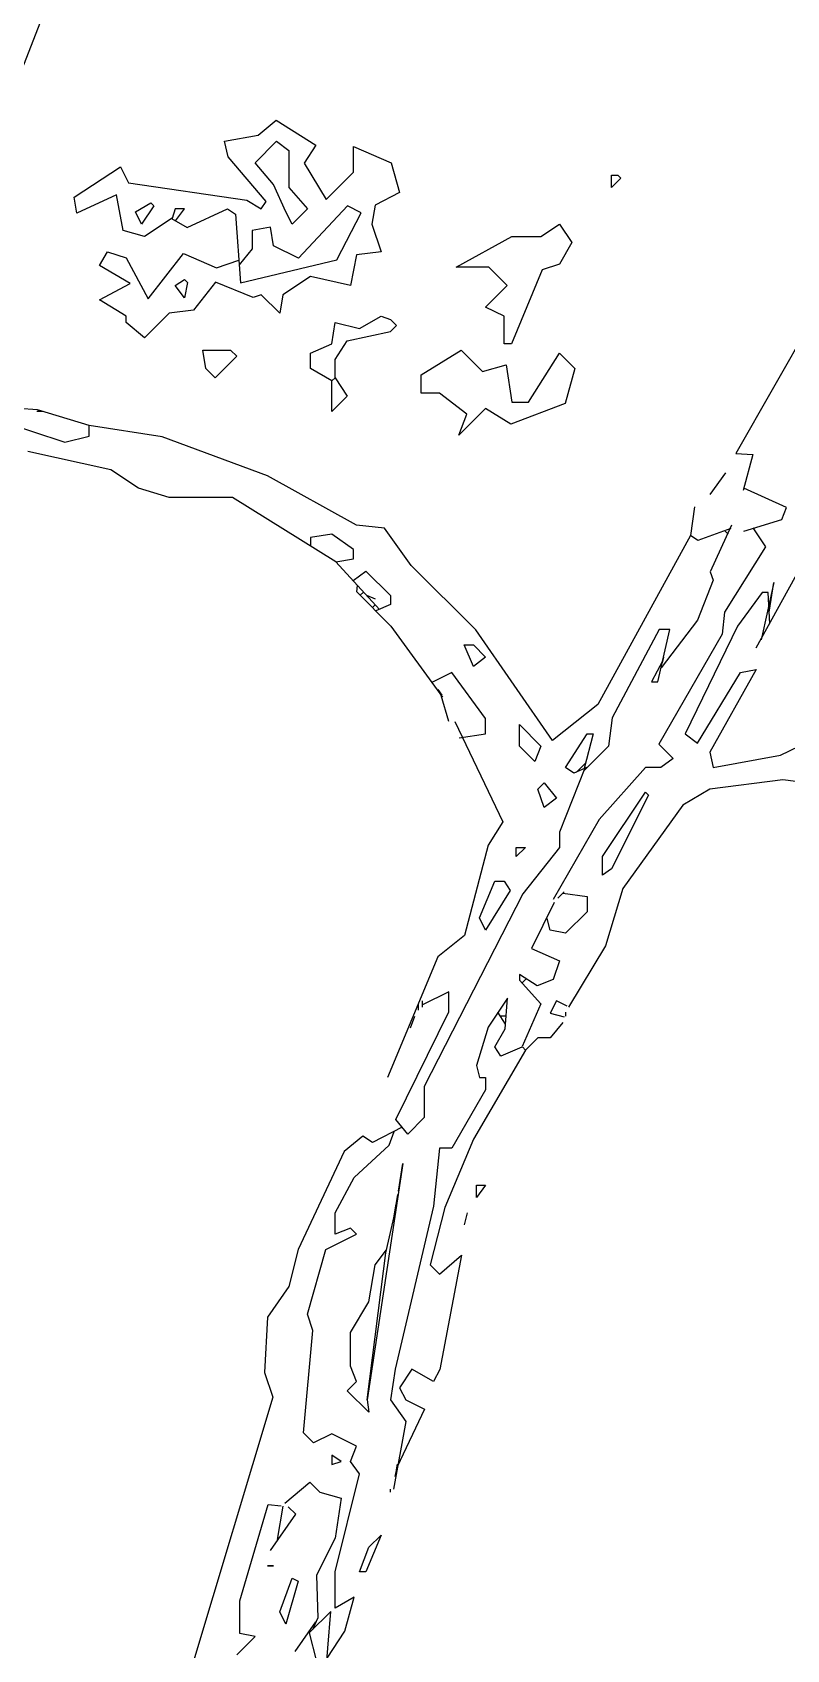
# Model space of a CAD drawing. Header units: millimetres. Extents: x 1211.91 to 1219.54, y 1029.16 to 1038.08.
# Drawn here: x 1215.802 to 1216.45, y 1032.256 to 1033.647 of the extents above; entities that cross this region are included whole.
import ezdxf

# ---------------------------------------------------------------- set-up
doc = ezdxf.new("R2010")
doc.units = ezdxf.units.MM
doc.header["$MEASUREMENT"] = 0
for name, color, linetype in [('Hojas01', 94, 'CONTINUOUS'), ('Hojas02', 62, 'CONTINUOUS'), ('Tronco', 34, 'CONTINUOUS')]:
    doc.layers.add(name, color=color, linetype=linetype)

msp = doc.modelspace()

# ---------------------------------------------------------------- linework, layer by layer
at = {"layer": 'Hojas01', "linetype": 'Continuous'}
for p, q in [((1215.967, 1033.5534), (1215.9961, 1033.5587)), ((1215.9961, 1033.5587), (1216.0114, 1033.5715)), ((1216.0114, 1033.5715), (1216.0457, 1033.55)), ((1215.9703, 1033.5401), (1215.967, 1033.5534)), ((1216.0457, 1033.55), (1216.0354, 1033.5345)), ((1216.0779, 1033.527), (1216.0779, 1033.5489)), ((1216.0779, 1033.5489), (1216.1103, 1033.535)), ((1215.8378, 1033.5053), (1215.8777, 1033.5315)), ((1215.8777, 1033.5315), (1215.8845, 1033.5177)), ((1216.0028, 1033.5015), (1215.9703, 1033.5401)), ((1216.0354, 1033.5345), (1216.0544, 1033.5035)), ((1216.1103, 1033.535), (1216.1174, 1033.5093)), ((1215.8845, 1033.5177), (1215.9864, 1033.5027)), ((1216.0544, 1033.5035), (1216.0779, 1033.527)), ((1215.8401, 1033.4916), (1215.8378, 1033.5053)), ((1215.8744, 1033.5073), (1215.8401, 1033.4916)), ((1215.8799, 1033.4768), (1215.8744, 1033.5073)), ((1215.9864, 1033.5027), (1215.9987, 1033.4953)), ((1216.1174, 1033.5093), (1216.0965, 1033.4985)), ((1215.9248, 1033.4953), (1215.922, 1033.4869)), ((1215.9327, 1033.4953), (1215.9248, 1033.4953)), ((1215.9251, 1033.485), (1215.9327, 1033.4953)), ((1215.9351, 1033.4793), (1215.9697, 1033.4953)), ((1215.9697, 1033.4953), (1215.9765, 1033.4907)), ((1215.9765, 1033.4907), (1215.9809, 1033.4318)), ((1215.9987, 1033.4953), (1216.0028, 1033.5015)), ((1216.0729, 1033.4978), (1216.0308, 1033.4529)), ((1216.0635, 1033.4516), (1216.0845, 1033.492)), ((1216.0845, 1033.492), (1216.0729, 1033.4978)), ((1216.0965, 1033.4985), (1216.0938, 1033.4821)), ((1215.8984, 1033.4715), (1215.8799, 1033.4768)), ((1215.9222, 1033.4874), (1215.8984, 1033.4715)), ((1215.9216, 1033.487), (1215.9351, 1033.4793)), ((1216.0066, 1033.4795), (1215.9908, 1033.4768)), ((1215.9908, 1033.4768), (1215.9908, 1033.461)), ((1216.0093, 1033.4636), (1216.0066, 1033.4795)), ((1216.0938, 1033.4821), (1216.1017, 1033.4583)), ((1216.239, 1033.4715), (1216.2548, 1033.4821)), ((1216.2548, 1033.4821), (1216.2654, 1033.4663)), ((1215.9908, 1033.461), (1215.9798, 1033.4473)), ((1216.0308, 1033.4529), (1216.0093, 1033.4636)), ((1216.1661, 1033.4451), (1216.214, 1033.4715)), ((1216.214, 1033.4715), (1216.239, 1033.4715)), ((1216.2654, 1033.4663), (1216.2548, 1033.4478)), ((1215.8597, 1033.4466), (1215.8667, 1033.4583)), ((1215.8667, 1033.4583), (1215.8826, 1033.4531)), ((1215.8826, 1033.4531), (1215.9014, 1033.418)), ((1215.9014, 1033.418), (1215.9319, 1033.4569)), ((1215.9319, 1033.4569), (1215.9602, 1033.4446)), ((1215.9602, 1033.4446), (1215.9795, 1033.4511)), ((1215.9809, 1033.4318), (1216.0635, 1033.4516)), ((1216.0806, 1033.4557), (1216.0753, 1033.4293)), ((1216.1017, 1033.4583), (1216.0806, 1033.4557)), ((1216.2548, 1033.4478), (1216.2399, 1033.4428)), ((1215.886, 1033.431), (1215.8597, 1033.4466)), ((1216.041, 1033.4372), (1216.0172, 1033.4214)), ((1216.0753, 1033.4293), (1216.041, 1033.4372)), ((1216.1941, 1033.4451), (1216.1661, 1033.4451)), ((1216.2099, 1033.4293), (1216.1941, 1033.4451)), ((1216.2399, 1033.4428), (1216.2136, 1033.3791)), ((1215.8596, 1033.4172), (1215.886, 1033.431)), ((1215.9593, 1033.4322), (1215.9406, 1033.4082)), ((1215.9916, 1033.419), (1215.9593, 1033.4322)), ((1215.9987, 1033.4214), (1215.9916, 1033.419)), ((1216.0146, 1033.4055), (1215.9987, 1033.4214)), ((1216.0172, 1033.4214), (1216.0146, 1033.4055)), ((1216.1914, 1033.4108), (1216.2099, 1033.4293)), ((1215.8826, 1033.4029), (1215.8596, 1033.4172)), ((1215.9195, 1033.4055), (1215.8984, 1033.3844)), ((1215.9406, 1033.4082), (1215.9195, 1033.4055)), ((1216.2073, 1033.4029), (1216.1914, 1033.4108)), ((1215.8826, 1033.3976), (1215.8826, 1033.4029)), ((1215.8984, 1033.3844), (1215.8826, 1033.3976)), ((1216.2073, 1033.3791), (1216.2073, 1033.4029)), ((1216.2136, 1033.3791), (1216.2073, 1033.3791)), ((1216.136, 1033.3527), (1216.1703, 1033.3739)), ((1216.1703, 1033.3739), (1216.1888, 1033.3554)), ((1216.2284, 1033.329), (1216.2548, 1033.3712)), ((1216.2548, 1033.3712), (1216.268, 1033.358)), ((1216.136, 1033.3369), (1216.136, 1033.3527)), ((1216.1888, 1033.3554), (1216.209, 1033.3612)), ((1216.209, 1033.3612), (1216.2139, 1033.329)), ((1216.268, 1033.358), (1216.2598, 1033.3278)), ((1216.1518, 1033.3369), (1216.136, 1033.3369)), ((1216.1752, 1033.3187), (1216.1518, 1033.3369)), ((1216.1914, 1033.3237), (1216.1685, 1033.3007)), ((1216.2131, 1033.3101), (1216.1914, 1033.3237)), ((1216.2598, 1033.3278), (1216.2131, 1033.3101)), ((1216.2139, 1033.329), (1216.2284, 1033.329)), ((1216.1685, 1033.3007), (1216.1752, 1033.3187))]:
    msp.add_line(p, q, dxfattribs=at)
at = {"layer": 'Hojas02', "linetype": 'Continuous'}
for p, q in [((1215.9934, 1033.5349), (1216.0119, 1033.5534)), ((1216.0119, 1033.5534), (1216.0225, 1033.5455)), ((1216.0225, 1033.5455), (1216.0225, 1033.5138)), ((1216.0093, 1033.5164), (1215.9934, 1033.5349)), ((1216.2997, 1033.5138), (1216.2997, 1033.5243)), ((1216.2997, 1033.5243), (1216.305, 1033.5243)), ((1216.3076, 1033.5217), (1216.2997, 1033.5138)), ((1216.305, 1033.5243), (1216.3076, 1033.5217)), ((1216.0198, 1033.4927), (1216.0093, 1033.5164)), ((1216.0225, 1033.5138), (1216.0383, 1033.4953)), ((1215.8905, 1033.4927), (1215.9037, 1033.5006)), ((1215.8958, 1033.4821), (1215.8905, 1033.4927)), ((1215.9063, 1033.4979), (1215.8958, 1033.4821)), ((1215.9037, 1033.5006), (1215.9063, 1033.4979)), ((1216.0251, 1033.4821), (1216.0198, 1033.4927)), ((1216.0383, 1033.4953), (1216.0251, 1033.4821)), ((1215.9248, 1033.4293), (1215.9327, 1033.4346)), ((1215.9327, 1033.4346), (1215.9354, 1033.4319)), ((1215.9327, 1033.4187), (1215.9248, 1033.4293)), ((1215.9354, 1033.4319), (1215.9327, 1033.4187)), ((1216.0594, 1033.3791), (1216.0621, 1033.3976)), ((1216.0621, 1033.3976), (1216.0832, 1033.3923)), ((1216.0832, 1033.3923), (1216.1017, 1033.4029)), ((1216.1017, 1033.4029), (1216.1096, 1033.4003)), ((1216.1096, 1033.4003), (1216.1149, 1033.395)), ((1216.1149, 1033.395), (1216.1096, 1033.3897)), ((1216.041, 1033.3712), (1216.0594, 1033.3791)), ((1216.0621, 1033.3659), (1216.0726, 1033.3818)), ((1216.0726, 1033.3818), (1216.1096, 1033.3897)), ((1215.9512, 1033.358), (1215.9486, 1033.3739)), ((1215.9486, 1033.3739), (1215.9723, 1033.3739)), ((1215.9776, 1033.3686), (1215.9591, 1033.3501)), ((1215.9723, 1033.3739), (1215.9776, 1033.3686)), ((1216.041, 1033.358), (1216.041, 1033.3712)), ((1216.0621, 1033.3501), (1216.0621, 1033.3659)), ((1215.9591, 1033.3501), (1215.9512, 1033.358)), ((1216.0594, 1033.3475), (1216.041, 1033.358)), ((1216.0621, 1033.3501), (1216.0594, 1033.3475)), ((1216.0621, 1033.3501), (1216.0726, 1033.3343)), ((1216.0594, 1033.3343), (1216.0594, 1033.3475)), ((1216.0726, 1033.3343), (1216.0594, 1033.3211)), ((1216.0594, 1033.3211), (1216.0594, 1033.3343))]:
    msp.add_line(p, q, dxfattribs=at)
at = {"layer": 'Tronco', "linetype": 'Continuous'}
for p, q in [((1215.8253, 1033.6983), (1215.7943, 1033.6189)), ((1216.4712, 1033.3985), (1216.4063, 1033.2848)), ((1215.8065, 1033.3225), (1215.7902, 1033.3237)), ((1215.8509, 1033.3089), (1215.8065, 1033.3225)), ((1215.7743, 1033.3131), (1215.8298, 1033.2947)), ((1215.8113, 1033.3211), (1215.806, 1033.3211)), ((1215.8509, 1033.2999), (1215.8509, 1033.3089)), ((1215.9135, 1033.2993), (1215.8509, 1033.3089)), ((1215.8298, 1033.2947), (1215.8509, 1033.2999)), ((1216.004, 1033.2656), (1215.9135, 1033.2993)), ((1215.8694, 1033.2709), (1215.7981, 1033.2867)), ((1216.4063, 1033.2848), (1216.4211, 1033.284)), ((1216.4211, 1033.284), (1216.4127, 1033.2532)), ((1215.8931, 1033.2551), (1215.8694, 1033.2709)), ((1216.3974, 1033.2683), (1216.3842, 1033.2498)), ((1215.9195, 1033.2471), (1215.8931, 1033.2551)), ((1216.0806, 1033.2234), (1216.004, 1033.2656)), ((1216.4499, 1033.2386), (1216.4132, 1033.2551)), ((1215.974, 1033.2471), (1215.9195, 1033.2471)), ((1216.0627, 1033.1917), (1215.974, 1033.2471)), ((1216.371, 1033.2392), (1216.3675, 1033.2144)), ((1216.4458, 1033.2283), (1216.4499, 1033.2386)), ((1216.4132, 1033.2181), (1216.4458, 1033.2283)), ((1216.4238, 1033.1178), (1216.4865, 1033.2317)), ((1216.0594, 1033.2155), (1216.041, 1033.2128)), ((1216.041, 1033.2128), (1216.041, 1033.2054)), ((1216.0779, 1033.2023), (1216.0594, 1033.2155)), ((1216.1045, 1033.2207), (1216.0806, 1033.2234)), ((1216.1276, 1033.1887), (1216.1045, 1033.2207)), ((1216.3674, 1033.2143), (1216.2877, 1033.0692)), ((1216.3737, 1033.2101), (1216.3674, 1033.2143)), ((1216.402, 1033.2203), (1216.3737, 1033.2101)), ((1216.4026, 1033.2234), (1216.3843, 1033.1833)), ((1216.3997, 1033.2157), (1216.397, 1033.2185)), ((1216.4209, 1033.2211), (1216.4319, 1033.2046)), ((1216.0779, 1033.1943), (1216.0779, 1033.2023)), ((1216.4319, 1033.2046), (1216.3968, 1033.1484)), ((1216.0627, 1033.1918), (1216.0779, 1033.1943)), ((1216.1002, 1033.1508), (1216.0627, 1033.1918)), ((1216.0775, 1033.1756), (1216.0885, 1033.1838)), ((1216.0885, 1033.1838), (1216.1096, 1033.1627)), ((1216.1831, 1033.1334), (1216.1276, 1033.1887)), ((1216.3843, 1033.1833), (1216.3868, 1033.1759)), ((1216.0807, 1033.166), (1216.0814, 1033.1714)), ((1216.3868, 1033.1759), (1216.3736, 1033.1415)), ((1216.4391, 1033.174), (1216.4281, 1033.1248)), ((1216.435, 1033.1484), (1216.4391, 1033.174)), ((1216.0807, 1033.166), (1216.1101, 1033.1365)), ((1216.0864, 1033.1658), (1216.0836, 1033.1631)), ((1216.089, 1033.1631), (1216.0964, 1033.16)), ((1216.0965, 1033.1549), (1216.0942, 1033.1525)), ((1216.1096, 1033.1551), (1216.0972, 1033.1495)), ((1216.1096, 1033.1627), (1216.1096, 1033.1551)), ((1216.429, 1033.1653), (1216.4079, 1033.1363)), ((1216.4341, 1033.1653), (1216.429, 1033.1653)), ((1216.4355, 1033.1384), (1216.4341, 1033.1653)), ((1216.3736, 1033.1415), (1216.3422, 1033.1006)), ((1216.3968, 1033.1484), (1216.3946, 1033.1295)), ((1216.1101, 1033.1365), (1216.1545, 1033.0755)), ((1216.2489, 1033.0381), (1216.1831, 1033.1334)), ((1216.3406, 1033.1336), (1216.3001, 1033.0577)), ((1216.3394, 1033.0887), (1216.3498, 1033.1336)), ((1216.3946, 1033.1295), (1216.3403, 1033.0349)), ((1216.3498, 1033.1336), (1216.3406, 1033.1336)), ((1216.4079, 1033.1363), (1216.363, 1033.0439)), ((1216.1809, 1033.1019), (1216.173, 1033.1204)), ((1216.173, 1033.1204), (1216.1809, 1033.1204)), ((1216.1809, 1033.1204), (1216.1914, 1033.1099)), ((1216.1914, 1033.1099), (1216.1809, 1033.1019)), ((1216.3436, 1033.1068), (1216.334, 1033.0887)), ((1216.3443, 1033.1099), (1216.3431, 1033.1048)), ((1216.4238, 1033.0993), (1216.3842, 1033.028)), ((1216.4104, 1033.0967), (1216.4238, 1033.0993)), ((1216.1624, 1033.0967), (1216.1451, 1033.0881)), ((1216.1914, 1033.0571), (1216.1624, 1033.0967)), ((1216.334, 1033.0887), (1216.3394, 1033.0887)), ((1216.3735, 1033.0359), (1216.4104, 1033.0967)), ((1216.1541, 1033.0771), (1216.1508, 1033.0819)), ((1216.1598, 1033.0544), (1216.1532, 1033.0769)), ((1216.2877, 1033.0692), (1216.2489, 1033.0381)), ((1216.3001, 1033.0577), (1216.297, 1033.0333)), ((1216.165, 1033.0544), (1216.2061, 1032.9681)), ((1216.1686, 1033.0403), (1216.1914, 1033.0439)), ((1216.1914, 1033.0439), (1216.1914, 1033.0571)), ((1216.2205, 1033.0333), (1216.2205, 1033.0518)), ((1216.2205, 1033.0518), (1216.239, 1033.0333)), ((1216.2601, 1033.0148), (1216.2786, 1033.0439)), ((1216.2837, 1033.0439), (1216.2762, 1033.014)), ((1216.2786, 1033.0439), (1216.2837, 1033.0439)), ((1216.363, 1033.0439), (1216.3735, 1033.0359)), ((1216.2337, 1033.0201), (1216.2205, 1033.0333)), ((1216.239, 1033.0333), (1216.2337, 1033.0201)), ((1216.297, 1033.0333), (1216.2757, 1033.0119)), ((1216.3403, 1033.0349), (1216.3525, 1033.0227)), ((1216.4449, 1033.0254), (1216.4607, 1033.0333)), ((1216.2775, 1033.019), (1216.2695, 1033.011)), ((1216.3525, 1033.0227), (1216.3419, 1033.0148)), ((1216.3842, 1033.028), (1216.3868, 1033.0148)), ((1216.3868, 1033.0148), (1216.4449, 1033.0254)), ((1216.2767, 1033.0142), (1216.2548, 1032.9594)), ((1216.2673, 1033.0101), (1216.2601, 1033.0148)), ((1216.279, 1033.0152), (1216.2673, 1033.0101)), ((1216.3287, 1033.0148), (1216.2889, 1032.9701)), ((1216.3419, 1033.0148), (1216.3287, 1033.0148)), ((1216.4469, 1033.0044), (1216.3842, 1032.9963)), ((1216.4826, 1032.9998), (1216.4469, 1033.0044)), ((1216.2363, 1032.9963), (1216.2416, 1033.0016)), ((1216.2416, 1032.9805), (1216.2363, 1032.9963)), ((1216.2416, 1033.0016), (1216.2522, 1032.9884)), ((1216.2522, 1032.9884), (1216.2416, 1032.9805)), ((1216.2918, 1032.9383), (1216.3287, 1032.9937)), ((1216.3314, 1032.9911), (1216.2997, 1032.9277)), ((1216.3287, 1032.9937), (1216.3314, 1032.9911)), ((1216.3842, 1032.9963), (1216.3609, 1032.9825)), ((1216.3609, 1032.9825), (1216.3093, 1032.9108)), ((1216.2061, 1032.9681), (1216.1937, 1032.9482)), ((1216.2889, 1032.9701), (1216.2495, 1032.9013)), ((1216.1937, 1032.9482), (1216.1734, 1032.8705)), ((1216.2548, 1032.9594), (1216.2548, 1032.9462)), ((1216.2258, 1032.9462), (1216.2178, 1032.9383)), ((1216.2178, 1032.9383), (1216.2178, 1032.9462)), ((1216.2178, 1032.9462), (1216.2258, 1032.9462)), ((1216.2548, 1032.9462), (1216.2235, 1032.9063)), ((1216.2918, 1032.9224), (1216.2918, 1032.9383)), ((1216.2997, 1032.9277), (1216.2918, 1032.9224)), ((1216.2235, 1032.9063), (1216.1386, 1032.7405)), ((1216.1862, 1032.8855), (1216.1994, 1032.9171)), ((1216.2126, 1032.9092), (1216.1914, 1032.8749)), ((1216.1994, 1032.9171), (1216.2073, 1032.9171)), ((1216.2073, 1032.9171), (1216.2126, 1032.9092)), ((1216.2535, 1032.9026), (1216.2588, 1032.9079)), ((1216.2577, 1032.9068), (1216.2786, 1032.9039)), ((1216.3093, 1032.9108), (1216.2943, 1032.8614)), ((1216.2504, 1032.8987), (1216.2308, 1032.8592)), ((1216.2786, 1032.8907), (1216.2601, 1032.8723)), ((1216.2786, 1032.9039), (1216.2786, 1032.8907)), ((1216.1914, 1032.8749), (1216.1862, 1032.8855)), ((1216.2469, 1032.8749), (1216.2444, 1032.8851)), ((1216.1734, 1032.8705), (1216.1505, 1032.8522)), ((1216.2601, 1032.8723), (1216.2469, 1032.8749)), ((1216.1505, 1032.8522), (1216.107, 1032.7482)), ((1216.2308, 1032.8592), (1216.2548, 1032.8485)), ((1216.2943, 1032.8614), (1216.2627, 1032.8089)), ((1216.2357, 1032.8271), (1216.2205, 1032.8369)), ((1216.2205, 1032.8369), (1216.2205, 1032.8319)), ((1216.2548, 1032.8485), (1216.2495, 1032.8327)), ((1216.1598, 1032.8221), (1216.1373, 1032.8109)), ((1216.1598, 1032.8048), (1216.1598, 1032.8221)), ((1216.2205, 1032.8319), (1216.239, 1032.8117)), ((1216.2263, 1032.8332), (1216.2226, 1032.8295)), ((1216.2495, 1032.8327), (1216.2357, 1032.8271)), ((1216.1334, 1032.8115), (1216.1334, 1032.8063)), ((1216.1373, 1032.8089), (1216.1373, 1032.8142)), ((1216.2102, 1032.8166), (1216.1937, 1032.7917)), ((1216.2083, 1032.7903), (1216.2102, 1032.8166)), ((1216.239, 1032.8117), (1216.2227, 1032.775)), ((1216.2522, 1032.8142), (1216.2469, 1032.8036)), ((1216.2614, 1032.8096), (1216.2522, 1032.8142)), ((1216.1142, 1032.7121), (1216.1598, 1032.8048)), ((1216.1269, 1032.791), (1216.1307, 1032.801)), ((1216.2086, 1032.7941), (1216.202, 1032.8044)), ((1216.2091, 1032.801), (1216.2042, 1032.801)), ((1216.2469, 1032.8036), (1216.259, 1032.8006)), ((1216.2577, 1032.7956), (1216.2469, 1032.7825)), ((1216.2601, 1032.8044), (1216.2601, 1032.801)), ((1216.1937, 1032.7917), (1216.1835, 1032.7587)), ((1216.1994, 1032.7746), (1216.2083, 1032.7903)), ((1216.2363, 1032.7825), (1216.2258, 1032.7719)), ((1216.2469, 1032.7825), (1216.2363, 1032.7825)), ((1216.2258, 1032.7719), (1216.1809, 1032.6954)), ((1216.2046, 1032.7667), (1216.1994, 1032.7746)), ((1216.2225, 1032.7743), (1216.2046, 1032.7667)), ((1216.2258, 1032.7719), (1216.2231, 1032.7746)), ((1216.1835, 1032.7587), (1216.1862, 1032.7482)), ((1216.1386, 1032.7405), (1216.1386, 1032.7139)), ((1216.1862, 1032.7482), (1216.1914, 1032.7482)), ((1216.1914, 1032.7482), (1216.1914, 1032.7376)), ((1216.1914, 1032.7376), (1216.1624, 1032.6875)), ((1216.1245, 1032.6997), (1216.1142, 1032.7121)), ((1216.1386, 1032.7139), (1216.1245, 1032.6997)), ((1216.0858, 1032.698), (1216.07, 1032.6848)), ((1216.0942, 1032.6925), (1216.0858, 1032.698)), ((1216.1196, 1032.7057), (1216.0942, 1032.6925)), ((1216.1087, 1032.6901), (1216.1128, 1032.702)), ((1216.07, 1032.6848), (1216.0304, 1032.6003)), ((1216.0785, 1032.6624), (1216.1087, 1032.6901)), ((1216.1518, 1032.6875), (1216.1466, 1032.6376)), ((1216.1624, 1032.6875), (1216.1518, 1032.6875)), ((1216.1809, 1032.6954), (1216.1563, 1032.6366)), ((1216.1203, 1032.6743), (1216.0898, 1032.4711)), ((1216.1165, 1032.6506), (1216.1203, 1032.6743)), ((1216.0621, 1032.632), (1216.0785, 1032.6624)), ((1216.1914, 1032.6558), (1216.1835, 1032.6452)), ((1216.1835, 1032.6452), (1216.1835, 1032.6558)), ((1216.1835, 1032.6558), (1216.1914, 1032.6558)), ((1216.1144, 1032.6374), (1216.1159, 1032.6477)), ((1216.0621, 1032.6135), (1216.0621, 1032.632)), ((1216.1056, 1032.5976), (1216.1133, 1032.6314)), ((1216.113, 1032.6293), (1216.1146, 1032.6395)), ((1216.1466, 1032.6376), (1216.1136, 1032.4974)), ((1216.1563, 1032.6366), (1216.1439, 1032.5871)), ((1216.1756, 1032.632), (1216.173, 1032.6215)), ((1216.0542, 1032.6003), (1216.0806, 1032.6135)), ((1216.0753, 1032.6188), (1216.0621, 1032.6135)), ((1216.0806, 1032.6135), (1216.0753, 1032.6188)), ((1216.0304, 1032.6003), (1216.0225, 1032.5687)), ((1216.0383, 1032.5449), (1216.0542, 1032.6003)), ((1216.0898, 1032.4711), (1216.1059, 1032.5998)), ((1216.0964, 1032.5871), (1216.1063, 1032.6002)), ((1216.0911, 1032.5555), (1216.0964, 1032.5871)), ((1216.1439, 1032.5871), (1216.1518, 1032.5792)), ((1216.1518, 1032.5792), (1216.1707, 1032.5955)), ((1216.1707, 1032.5955), (1216.1522, 1032.4973)), ((1216.0225, 1032.5687), (1216.004, 1032.5423)), ((1216.0431, 1032.5308), (1216.0383, 1032.5449)), ((1216.0753, 1032.5291), (1216.0911, 1032.5555)), ((1216.004, 1032.5423), (1216.0014, 1032.4947)), ((1216.035, 1032.4426), (1216.0431, 1032.5308)), ((1216.0753, 1032.5), (1216.0753, 1032.5291)), ((1216.0014, 1032.4947), (1216.0085, 1032.4734)), ((1216.0806, 1032.4868), (1216.0753, 1032.5)), ((1216.1136, 1032.4974), (1216.1096, 1032.471)), ((1216.1281, 1032.4974), (1216.1175, 1032.4815)), ((1216.1466, 1032.4868), (1216.1281, 1032.4974)), ((1216.1522, 1032.4973), (1216.1466, 1032.4868)), ((1216.0726, 1032.4789), (1216.0806, 1032.4868)), ((1216.0911, 1032.4604), (1216.0726, 1032.4789)), ((1216.1175, 1032.4815), (1216.1228, 1032.471)), ((1216.0085, 1032.4734), (1215.9395, 1032.2435)), ((1216.0898, 1032.4711), (1216.0911, 1032.4604)), ((1216.1096, 1032.471), (1216.1229, 1032.4524)), ((1216.1388, 1032.4631), (1216.1154, 1032.4136)), ((1216.1228, 1032.471), (1216.1388, 1032.4631)), ((1216.1229, 1032.4524), (1216.1122, 1032.3944)), ((1216.0436, 1032.434), (1216.035, 1032.4426)), ((1216.0594, 1032.4419), (1216.0436, 1032.434)), ((1216.0806, 1032.4314), (1216.0594, 1032.4419)), ((1216.0674, 1032.4182), (1216.0594, 1032.4235)), ((1216.0594, 1032.4235), (1216.0594, 1032.4155)), ((1216.0594, 1032.4155), (1216.0674, 1032.4182)), ((1216.0753, 1032.4182), (1216.0806, 1032.4314)), ((1216.0832, 1032.4076), (1216.0753, 1032.4182)), ((1216.0621, 1032.3231), (1216.0832, 1032.4076)), ((1216.1138, 1032.4052), (1216.1153, 1032.4128)), ((1216.1149, 1032.4108), (1216.1158, 1032.4158)), ((1216.0188, 1032.3823), (1216.0404, 1032.4002)), ((1216.0404, 1032.4002), (1216.0489, 1032.3918)), ((1216.0489, 1032.3918), (1216.0674, 1032.3865)), ((1216.1096, 1032.3918), (1216.1096, 1032.3944)), ((1215.9802, 1032.2982), (1216.0045, 1032.3811)), ((1216.0045, 1032.3811), (1216.0158, 1032.3799)), ((1216.0172, 1032.3796), (1216.0123, 1032.3509)), ((1216.0283, 1032.3728), (1216.0218, 1032.3792)), ((1216.0674, 1032.3865), (1216.0621, 1032.3522)), ((1216.0066, 1032.3416), (1216.0283, 1032.3728)), ((1216.0621, 1032.3522), (1216.0462, 1032.3204)), ((1216.1017, 1032.3548), (1216.0885, 1032.3231)), ((1216.0911, 1032.3443), (1216.1017, 1032.3548)), ((1216.0832, 1032.3231), (1216.0911, 1032.3443)), ((1216.0093, 1032.3284), (1216.004, 1032.3284)), ((1216.004, 1032.3284), (1216.0093, 1032.3284)), ((1216.0621, 1032.2921), (1216.0621, 1032.3231)), ((1216.0885, 1032.3231), (1216.0832, 1032.3231)), ((1216.0146, 1032.2888), (1216.0251, 1032.3179)), ((1216.0304, 1032.3152), (1216.0198, 1032.2783)), ((1216.0251, 1032.3179), (1216.0304, 1032.3152)), ((1216.0462, 1032.3204), (1216.0473, 1032.2835)), ((1215.9802, 1032.2703), (1215.9802, 1032.2982)), ((1216.0785, 1032.3015), (1216.0621, 1032.2921)), ((1216.0705, 1032.2722), (1216.0785, 1032.3015)), ((1216.0198, 1032.2783), (1216.0146, 1032.2888)), ((1216.0278, 1032.2548), (1216.0457, 1032.2801)), ((1216.0584, 1032.289), (1216.0402, 1032.2709)), ((1216.0429, 1032.2736), (1216.0473, 1032.2835)), ((1216.053, 1032.2207), (1216.0584, 1032.289)), ((1215.9776, 1032.2519), (1215.9934, 1032.2677)), ((1215.9934, 1032.2677), (1215.9802, 1032.2703)), ((1216.0465, 1032.2461), (1216.0399, 1032.2718)), ((1216.0552, 1032.249), (1216.0705, 1032.2722))]:
    msp.add_line(p, q, dxfattribs=at)

doc.saveas('drawing.dxf')
